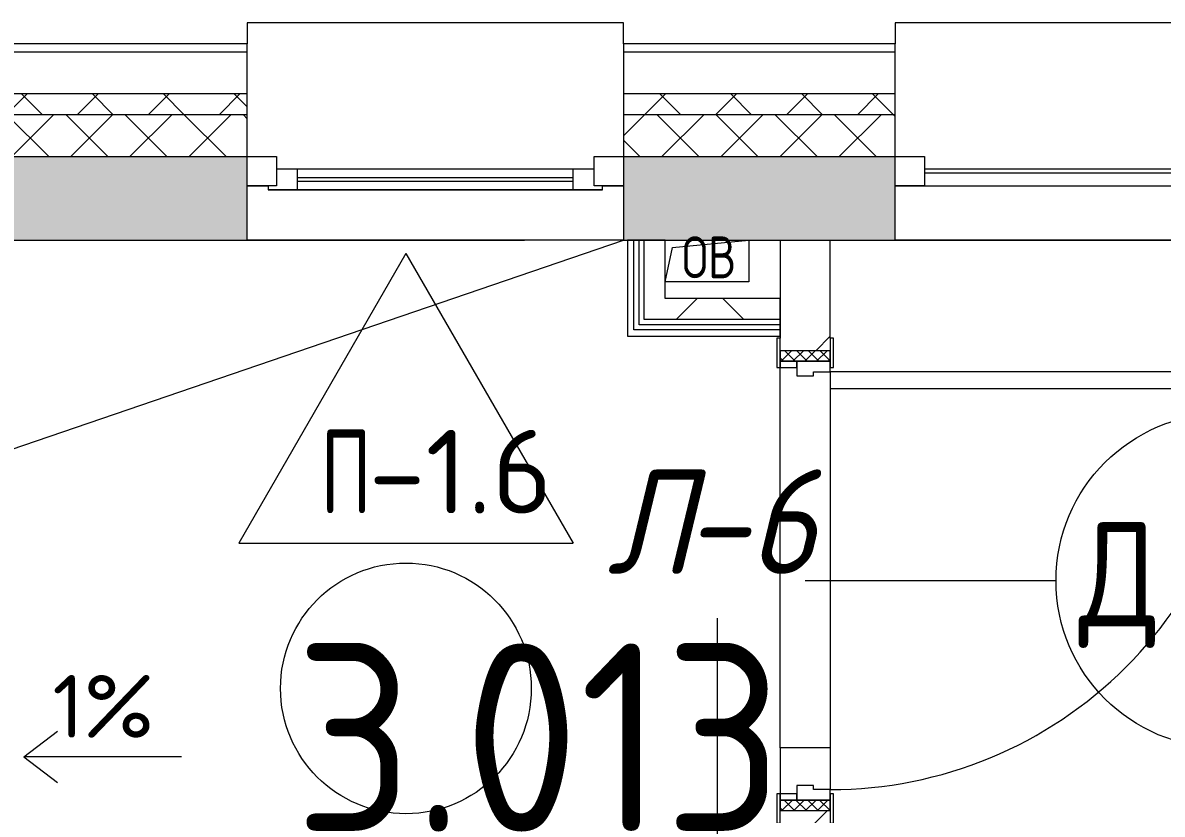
# Model space of a CAD drawing. Header units: millimetres. Extents: x -592259 to 288321, y -552984 to 293768.
# Drawn here: x 56545 to 59271, y -202240 to -200346 of the extents above; entities that cross this region are included whole.
import ezdxf

# ---------------------------------------------------------------- set-up
doc = ezdxf.new("R2010")
doc.units = ezdxf.units.MM
doc.linetypes.add('ADSK_Линия сетки', pattern=[2500, 2000, -250, 0, -250])
for name, color, linetype, lineweight in [('2)Фархверки', 40, 'Continuous', 30), ('A-AREA-____-IDEN', 250, 'Continuous', 9), ('A-DETL-____-OTLN', 250, 'Continuous', 5), ('A-DETL-GENF-OTLN', 250, 'Continuous', 5), ('A-DOOR-____-IDEN', 250, 'Continuous', 9), ('A-DOOR-____-MCUT', 250, 'Continuous', 5), ('A-DOOR-____-OTLN', 250, 'Continuous', 5), ('A-DOOR-FRAM-MCUT', 250, 'Continuous', 5), ('A-DOOR-FRAM-OTLN', 250, 'Continuous', 5), ('A-FLOR-____-IDEN', 250, 'Continuous', 9), ('A-FLOR-____-OTLN', 250, 'Continuous', 9), ('A-GLAZ-____-MCUT', 250, 'Continuous', 9), ('A-GLAZ-____-OTLN', 250, 'Continuous', 5), ('A-WALL-____-MCUT', 250, 'Continuous', 13), ('A-WALL-____-PATT', 250, 'Continuous', 13), ('A-WALL-FNSH-MCUT', 250, 'Continuous', 13), ('G-____-____-DIMS', 250, 'Continuous', 9), ('I-WALL-____-OTLN', 250, 'Continuous', 9), ('S-GRID-____-OTLN', 250, 'Continuous', 9)]:
    doc.layers.add(name, color=color, linetype=linetype, lineweight=lineweight)
doc.styles.add('GOST Common_1', font='', dxfattribs={"width": 0.9, "height": 250})
doc.styles.add('ISOCPEUR', font='isocpeur.ttf', dxfattribs={"width": 0.8, "height": 100})
doc.styles.add('ISOCPEUR_1', font='isocpeur.ttf', dxfattribs={"width": 0.9, "height": 250})
doc.styles.add('ISOCPEUR_2', font='isocpeur.ttf', dxfattribs={"height": 160})
doc.styles.add('ISOCPEUR_3', font='isocpeur.ttf', dxfattribs={"height": 250})
doc.styles.add('ISOCPEUR_I', font='isocpeui.ttf', dxfattribs={"width": 0.9, "height": 12.5})
doc.styles.get('GOST Common_1').set_extended_font_data('GOST Common')
pattern_1 = [(45, (-3188.22, -259241.39), (-141.42136, 141.42136), []), (135, (-3188.22, -259241.39), (-141.42136, -141.42136), [])]

# ---------------------------------------------------------------- blocks, each defined once
blk = doc.blocks.new('Дверь_СКБ_1Ст_Внутренняя - Д-3п_1100x2100h_С_У мужской_ С_У женский-41867783-АР1_Маркировочный план 3 этажа')
at = {"layer": 'A-DOOR-____-OTLN'}
h = blk.add_hatch(dxfattribs=at)
h.set_pattern_fill('FP_10', color=256, style=0, pattern_type=2)
h.set_pattern_definition([(135, (1751.41, 124.685), (-14.14214, -14.14214), []), (225, (1751.41, 124.685), (14.14214, -14.14214), [])])
h.paths.add_polyline_path([(562.5, -5.7), (562.5, 60), (537.5, 60), (537.5, -60), (562.5, -60)])
at = {"layer": 'A-DOOR-FRAM-OTLN'}
h = blk.add_hatch(dxfattribs=at)
h.set_pattern_fill('FP_11', color=256, style=0, pattern_type=2)
h.set_pattern_definition([(45, (-371.384, 124.685), (-14.1421, 14.1421), []), (135, (-371.384, 124.685), (-14.1421, -14.1421), [])])
h.paths.add_polyline_path([(-512.5, 60), (-537.5, 60), (-537.5, -60), (-512.5, -60), (-512.5, 49.3)])
at = {"layer": 'A-DOOR-____-MCUT'}
for p, q in [((-487.5, 1060), (-487.5, 60)), ((-447.5, 1060), (-487.5, 1060)), ((-447.5, 60), (-447.5, 1060)), ((-487.5, 60), (-447.5, 60))]:
    blk.add_line(p, q, dxfattribs=at)
at = {"layer": 'A-DOOR-____-OTLN'}
blk.add_arc((-487.5, 60), 1000, 360, 90, dxfattribs=at)
at = {"layer": 'A-DOOR-FRAM-MCUT'}
for p, q in [((-497.5, 68), (-567.5, 68)), ((-567.5, 68), (-567.5, 60)), ((-567.5, 60), (-497.5, 60)), ((-512.5, 60), (-537.5, 60)), ((-537.5, 60), (-537.5, -60)), ((-487.5, 60), (-512.5, 60)), ((-512.5, 60), (-512.5, -20)), ((-512.5, -60), (-512.5, 60)), ((-497.5, 60), (-512.5, 60)), ((-512.5, 60), (-512.5, 59)), ((-512.5, 59), (-497.5, 59)), ((-497.5, 60), (-497.5, 68)), ((-497.5, 59), (-497.5, 60)), ((-487.5, 20), (-487.5, 60)), ((512.5, 60), (512.5, 20)), ((537.5, 60), (512.5, 60)), ((592.5, 68), (522.5, 68)), ((522.5, 68), (522.5, 60)), ((537.5, 60), (522.5, 60)), ((522.5, 60), (522.5, 59)), ((522.5, 60), (592.5, 60)), ((522.5, 59), (537.5, 59)), ((537.5, -20), (537.5, 60)), ((562.5, 60), (537.5, 60)), ((537.5, 60), (537.5, -60)), ((537.5, 59), (537.5, 60)), ((562.5, -60), (562.5, 60)), ((592.5, 60), (592.5, 68)), ((-477.5, 20), (-487.5, 20)), ((-477.5, -20), (-477.5, 20)), ((512.5, 20), (502.5, 20)), ((502.5, 20), (502.5, -20)), ((-512.5, -20), (-477.5, -20)), ((-497.5, -20), (-512.5, -20)), ((-512.5, -20), (-512.5, -60)), ((-497.5, -60), (-497.5, -20)), ((502.5, -20), (537.5, -20)), ((537.5, -20), (522.5, -20)), ((522.5, -20), (522.5, -60)), ((537.5, -60), (537.5, -20)), ((-497.5, -60), (-567.5, -60)), ((-567.5, -60), (-567.5, -68)), ((-567.5, -68), (-497.5, -68)), ((-537.5, -60), (-512.5, -60)), ((-512.5, -60), (-497.5, -60)), ((-497.5, -68), (-497.5, -60)), ((522.5, -60), (537.5, -60)), ((592.5, -60), (522.5, -60)), ((522.5, -60), (522.5, -68)), ((522.5, -68), (592.5, -68)), ((537.5, -60), (562.5, -60)), ((592.5, -68), (592.5, -60))]:
    blk.add_line(p, q, dxfattribs=at)
blk = doc.blocks.new('Окно_СКБ_1Ст1 - 120_Окно_СКБ_1Ст_900_ОК3л-29018700-АР1_Маркировочный план 3 этажа')
at = {"layer": 'A-GLAZ-____-MCUT'}
for p, q in [((-450, -195), (-450, -125)), ((-450, -125), (-380, -125)), ((-380, -125), (-380, -195)), ((380, -195), (380, -125)), ((380, -125), (450, -125)), ((450, -125), (450, -195)), ((380, -155), (-380, -155)), ((-380, -155), (-380, -195)), ((-330, -205), (-330, -155)), ((330, -205), (330, -155)), ((380, -195), (380, -155)), ((-380, -195), (-450, -195)), ((-380, -195), (-400, -195)), ((-400, -195), (-400, -205)), ((-400, -205), (400, -205)), ((400, -205), (-400, -205)), ((450, -195), (380, -195)), ((400, -195), (380, -195)), ((400, -205), (400, -195))]:
    blk.add_line(p, q, dxfattribs=at)
at = {"layer": 'A-GLAZ-____-MCUT', "lineweight": 5}
for p, q in [((-330, -175), (330, -175)), ((330, -185), (-330, -185))]:
    blk.add_line(p, q, dxfattribs=at)
at = {"layer": 'A-GLAZ-____-OTLN'}
for p, q in [((-450, -195), (-400, -195)), ((400, -195), (450, -195))]:
    blk.add_line(p, q, dxfattribs=at)
blk = doc.blocks.new('WNW_Отлив1 - Отлив_металлический 2-28596055-АР1_Маркировочный план 3 этажа')
at = {"layer": 'A-GLAZ-____-OTLN'}
for p, q in [((450, 320), (-450, 320)), ((-450, 320), (-450, 270)), ((450, 270), (450, 320))]:
    blk.add_line(p, q, dxfattribs=at)
blk = doc.blocks.new('Окно_СКБ_1Ст1 - 120_Окно_СКБ_1Ст_1200_ОКп13-37619678-АР1_Маркировочный план 3 этажа')
at = {"layer": 'A-GLAZ-____-MCUT'}
for p, q in [((-600, -195), (-600, -125)), ((-600, -125), (-530, -125)), ((-530, -125), (-530, -195)), ((530, -195), (530, -125)), ((530, -125), (600, -125)), ((600, -125), (600, -195)), ((-530, -195), (-600, -195)), ((600, -195), (530, -195))]:
    blk.add_line(p, q, dxfattribs=at)
at = {"layer": 'A-GLAZ-____-MCUT', "lineweight": 5}
for p, q in [((530, -155), (-530, -155)), ((530, -165), (-530, -165))]:
    blk.add_line(p, q, dxfattribs=at)
at = {"layer": 'A-GLAZ-____-OTLN'}
blk.add_line((-600, -195), (600, -195), dxfattribs=at)
blk = doc.blocks.new('WNW_Отлив1 - Отлив_металлический 2-28598878-АР1_Маркировочный план 3 этажа')
at = {"layer": 'A-GLAZ-____-OTLN'}
for p, q in [((600, 320), (-600, 320)), ((-600, 320), (-600, 270)), ((600, 270), (600, 320))]:
    blk.add_line(p, q, dxfattribs=at)
blk = doc.blocks.new('_Wn_-As_OpeningMEP_floor__Rectangular - _Wn_-As_OpeningMEP_floor__Rectangular-35307840-АР1_Маркировочный план 3 этажа')
at = {"layer": 'A-DETL-GENF-OTLN', "lineweight": 5}
for p, q in [((-100, 0), (-82.3, 82.3)), ((-82.3, 82.3), (100, 100))]:
    blk.add_line(p, q, dxfattribs=at)
blk = doc.blocks.new('AAR_СКБ_Марка_Помещения_мал - Номер-28977439-АР1_Маркировочный план 3 этажа')
at = {"layer": 'A-AREA-____-IDEN'}
blk.add_circle((-0.028, 0), 3, dxfattribs=at)
blk = doc.blocks.new('AAR_СКБ_Марка_Перекрытия - Марка пола-17325028-АР1_Маркировочный план 3 этажа')
at = {"layer": 'A-FLOR-____-IDEN'}
for p, q in [((0, 6.932), (-4.002, 0)), ((0, 6.932), (4.002, 0)), ((-4.002, 0), (4.002, 0))]:
    blk.add_line(p, q, dxfattribs=at)
blk = doc.blocks.new('ADSK_Марка_Дверь - Типоразмер_ADSK_Марка-30565456-АР1_Маркировочный план 3 этажа')
at = {"layer": 'A-DOOR-____-IDEN'}
blk.add_circle((0, 0), 4, dxfattribs=at)

msp = doc.modelspace()

# ---------------------------------------------------------------- hatches: boundary and pattern name
at = {"layer": 'A-WALL-____-PATT', "lineweight": 15, "true_color": 0x000000}
h = msp.add_hatch(dxfattribs=at)
h.set_pattern_fill('FP_16', color=18, style=0, pattern_type=2)
h.set_pattern_definition([(135, (-3188.22, -259241.39), (-84.85281, -84.85281), []), (225, (-3188.22, -259241.39), (84.85281, -84.85281), [])])
h.paths.add_polyline_path([(59832.0058, -200566.3892), (66071.7763, -200566.3892), (66071.7763, -200516.3892), (59832.0058, -200516.3892)])
h.paths.add_polyline_path([(58281.5715, -200566.3892), (58632.0058, -200566.3892), (58632.0058, -200516.3892), (57981.7763, -200516.3892), (57981.7763, -200566.3892), (58109.3968, -200566.3892)])
h.paths.add_polyline_path([(56379.2388, -200566.3892), (57081.7763, -200566.3892), (57081.7763, -200516.3892), (49662.0053, -200516.3892), (49662.0053, -200566.3892), (54072.3616, -200566.3892)])
h.paths.add_polyline_path([(47762.0053, -200566.3892), (48412.0053, -200566.3892), (48412.0053, -200516.3892), (47762.0053, -200516.3892)])
h.paths.add_polyline_path([(46461.7544, -200566.3892), (46862.0053, -200566.3892), (46862.0053, -200516.3892), (45362.0053, -200516.3892), (45362.0053, -200566.3892), (46361.3368, -200566.3892)])
h.paths.add_polyline_path([(42537.9752, -200566.3892), (42562.0053, -200566.3892), (42562.0053, -200516.3892), (41012.0053, -200516.3892), (41012.0053, -200566.3892), (42161.7544, -200566.3892)])
h.paths.add_polyline_path([(37361.5805, -200566.3892), (38212.0053, -200566.3892), (38212.0053, -200516.3892), (36662.0053, -200516.3892), (36662.0053, -200566.3892)])
h.paths.add_polyline_path([(33310.4662, -200566.3892), (33861.7763, -200566.3892), (33861.7763, -200516.3892), (32312.0053, -200516.3892), (32312.0053, -200566.3892), (33161.7544, -200566.3892)])
h.paths.add_polyline_path([(34761.7763, -200566.3892), (35412.0053, -200566.3892), (35412.0053, -200516.3892), (34761.7763, -200516.3892)])
h.paths.add_polyline_path([(28696.7116, -200566.3892), (29512.0053, -200566.3892), (29512.0053, -200516.3892), (27961.7763, -200516.3892), (27961.7763, -200566.3892), (28636.7763, -200566.3892)])
h.paths.add_polyline_path([(23686.7763, -200566.3892), (25161.7763, -200566.3892), (25161.7763, -200516.3892), (20706.7763, -200516.3892), (20706.7763, -200566.3892), (21936.7763, -200566.3892)])
h.paths.add_polyline_path([(19456.7763, -200566.3892), (19456.7763, -200516.3892), (18716.7544, -200516.3892), (18716.7544, -200566.3892), (18892.4832, -200566.3892)])
h.paths.add_polyline_path([(11395.1321, -200566.3892), (17816.7544, -200566.3892), (17816.7544, -200516.3892), (9561.7544, -200516.3892), (9561.7544, -200566.3892), (10818.4128, -200566.3892)])
h.paths.add_polyline_path([(6661.7983, -200566.3892), (6761.7544, -200566.3892), (6761.7544, -200516.3892), (5561.7544, -200516.3892), (5561.7544, -200566.3892), (6541.7983, -200566.3892)])
h.paths.add_polyline_path([(2486.8039, -200566.3892), (4361.7544, -200566.3892), (4361.7544, -200516.3892), (-3538.2456, -200516.3892), (-3538.2456, -200566.3892), (2461.8039, -200566.3892)])
h = msp.add_hatch(dxfattribs=at)
h.set_pattern_fill('FP_17', color=18, style=0, pattern_type=2)
h.set_pattern_definition([(45, (-3188.22, -259241.39), (-70.71068, 70.71068), []), (135, (-3188.22, -259241.39), (-70.71068, -70.71068), [])])
h.paths.add_polyline_path([(17162.3253, -200666.3892), (17816.7544, -200666.3283), (17816.7544, -200566.3892), (9561.7544, -200566.3892), (9561.7544, -200666.3892), (14855.448, -200666.3892)])
h.paths.add_polyline_path([(63299.8706, -200666.3892), (66001.7763, -200666.3283), (66001.7763, -200599.7225), (66071.7763, -200566.3892), (59832.0058, -200566.3892), (59832.0058, -200666.3892), (60561.7544, -200666.3892)])
h.paths.add_polyline_path([(58632.0058, -200666.3892), (58632.0058, -200566.3892), (57981.7763, -200566.3892), (57981.7763, -200666.3892), (58109.3968, -200666.3892)])
h.paths.add_polyline_path([(50291.7763, -200666.3892), (57081.7763, -200666.3283), (57081.7763, -200566.3892), (49662.0053, -200566.3892), (49662.0053, -200666.3892)])
h.paths.add_polyline_path([(46862.0053, -200666.3892), (46862.0053, -200566.3892), (45362.0053, -200566.3892), (45362.0053, -200666.3892), (46861.7544, -200666.388)])
h.paths.add_polyline_path([(48412.0053, -200666.3892), (48412.0053, -200566.3892), (47762.0053, -200566.3892), (47762.0053, -200666.3892)])
h.paths.add_polyline_path([(42562.0053, -200666.3892), (42562.0053, -200566.3892), (41012.0053, -200566.3892), (41012.0053, -200666.3892), (42561.7544, -200666.388)])
h.paths.add_polyline_path([(37561.5805, -200666.3892), (38212.0053, -200666.3283), (38212.0053, -200566.3892), (36662.0053, -200566.3892), (36662.0053, -200666.3892), (37475.0852, -200666.3892)])
h.paths.add_polyline_path([(33861.7763, -200666.3892), (33861.7763, -200566.3892), (32312.0053, -200566.3892), (32312.0053, -200666.3892), (33310.4662, -200666.3892)])
h.paths.add_polyline_path([(35412.0053, -200666.3892), (35412.0053, -200566.3892), (34761.7763, -200566.3892), (34761.7763, -200666.3892)])
h.paths.add_polyline_path([(29446.7763, -200666.3892), (29512.0053, -200666.3283), (29512.0053, -200566.3892), (27961.7763, -200566.3892), (27961.7763, -200666.3892), (28696.7116, -200666.3892)])
h.paths.add_polyline_path([(23886.7763, -200666.3892), (25161.7763, -200666.3283), (25161.7763, -200566.3892), (20706.7763, -200566.3892), (20706.7763, -200666.3892), (23886.7577, -200666.3886)])
h.paths.add_polyline_path([(18716.7544, -200666.3892), (19456.7763, -200666.3283), (19456.7763, -200566.3892), (18716.7544, -200566.3892), (18716.7544, -200666.3283)])
h.paths.add_polyline_path([(6761.7544, -200666.3892), (6761.7544, -200566.3892), (5561.7544, -200566.3892), (5561.7544, -200666.3892), (6661.7983, -200666.3892)])
h.paths.add_polyline_path([(2461.8039, -200666.3892), (4361.7544, -200666.3892), (4361.7544, -200566.3892), (-3488.2456, -200566.3892), (-3488.2456, -200666.3892), (-1292.6929, -200666.3892)])
h = msp.add_hatch(dxfattribs=at)
h.set_pattern_fill('FP_50', color=18, style=0, pattern_type=2)
h.set_pattern_definition([(50, (-3188.22, -259241.4), (364.3679, -31.8783), [38.1, -419.1]), (355, (-3188.22, -259241.4), (-70.4859, 382.1133), [30.48, -335.28]), (100.451, (-3157.86, -259244.05), (293.885, 350.2334), [32.38, -356.18]), (46.184, (-3188.22, -259139.8), (542.1585, -84.0858), [57.15, -628.65]), (96.636, (-3143.04, -259146.8), (474.805, 494.8554), [48.57, -534.27]), (351.184, (-3188.2, -259139.8), (474.8102, 494.85), [45.72, -502.92]), (21, (-3137.42, -259165.2), (303.2285, -204.5305), [38.1, -419.1]), (326, (-3137.42, -259165.2), (123.6039, 368.376), [30.48, -335.28]), (71.451, (-3112.15, -259182.23), (426.8341, 163.8427), [32.38, -356.18]), (37.5, (-3188.22, -259241.39), (6.17665, 169.11015), [16.764, -314.452, 16.764, -323.596, -336.55]), (37.5, (-3188.22, -259241.39), (6.17665, 169.11015), [-671.576, 16.764, -319.786]), (7.5, (-3188.22, -259241.39), (133.63888, 200.3615), [16.764, -177.292, 16.764, -306.832, -128.27]), (7.5, (-3188.22, -259241.39), (133.63888, 200.3615), [-517.652, 16.764, -111.506]), (327.5, (-3301.51, -259241.39), (271.18182, -11.45836), [16.764, -110.236, 16.764, -379.476, -525.78]), (327.5, (-3301.51, -259241.39), (271.18182, -11.45836), [-523.24, 16.764, -509.016]), (317.5, (-3352.3, -259241.4), (296.2585, 50.85285), [16.764, -148.336, 16.764, -246.38, -373.38]), (317.5, (-3352.3, -259241.4), (296.2585, 50.85285), [-428.244, 16.764, -356.616])])
h.paths.add_polyline_path([(65861.7763, -200866.3892), (65861.7763, -200666.3892), (60561.7544, -200666.3892), (60561.7544, -200866.3892), (65157.4421, -200866.3892)])
h.paths.add_polyline_path([(60161.7544, -200866.3892), (60161.7544, -200666.3892), (59832.0058, -200666.3892), (59832.0058, -200866.3892), (60111.4448, -200866.3892)])
h.paths.add_polyline_path([(58093.0301, -200866.3892), (58632.0058, -200866.1591), (58632.0058, -200666.3892), (57981.7763, -200666.3892), (57981.7763, -200866.3892), (58081.5715, -200866.3892)])
h.paths.add_polyline_path([(56061.7763, -200866.3892), (57081.7763, -200866.2332), (57081.7763, -200666.3892), (56061.7544, -200666.3892), (56061.7544, -200866.3892)])
h.paths.add_polyline_path([(50110.1492, -200866.3892), (51161.7544, -200866.3892), (51161.7544, -200666.3892), (49662.0053, -200666.3892), (49662.0053, -200866.3892)])
h.paths.add_polyline_path([(47762.0053, -200866.3892), (48412.0053, -200866.3892), (48412.0053, -200666.3892), (47762.0053, -200666.3892), (47762.0053, -200855.3256)])
h.paths.add_polyline_path([(46461.7544, -200866.3892), (46461.7544, -200666.3892), (45362.0053, -200666.3892), (45362.0053, -200866.3892), (46405.1004, -200866.3892)])
h.paths.add_polyline_path([(46861.7763, -200866.3892), (46862.0053, -200866.3892), (46861.7544, -200866.3892)])
h.paths.add_polyline_path([(41861.5805, -200866.3892), (42161.7544, -200865.873), (42161.7544, -200666.3892), (41012.0053, -200666.3892), (41012.0053, -200866.3892), (41841.7763, -200866.3892)])
h.paths.add_polyline_path([(52660.8217, -200866.3892), (55661.7544, -200866.3012), (55661.7544, -200666.3892), (51561.7544, -200666.3892), (51561.7544, -200866.3892), (51981.8542, -200866.3892)])
h.paths.add_polyline_path([(37532.7145, -200866.3892), (37661.7544, -200866.3892), (37661.7544, -200666.3892), (36662.0053, -200666.3892), (36662.0053, -200866.3892), (37362.64, -200866.3892)])
h.paths.add_polyline_path([(35412.0053, -200866.3892), (35412.0053, -200666.3892), (34761.7763, -200666.3892), (34761.7763, -200866.3892)])
h.paths.add_polyline_path([(33861.7763, -200866.3892), (33861.7763, -200666.3892), (33161.7544, -200666.3892), (33161.7763, -200866.3892), (33310.4662, -200866.3892)])
h.paths.add_polyline_path([(38212.0053, -200866.3892), (38212.0053, -200666.3892), (38061.7544, -200666.3892), (38061.7544, -200866.3892)])
h.paths.add_polyline_path([(32761.7544, -200866.3892), (32761.7544, -200666.3892), (32312.0053, -200666.3892), (32312.0053, -200866.3892)])
h.paths.add_polyline_path([(28696.7116, -200866.3892), (29512.0053, -200866.3892), (29512.0053, -200666.3892), (28536.7763, -200666.3892), (28536.7763, -200866.3892), (28620.5378, -200866.3892)])
h = msp.add_hatch(dxfattribs=at)
h.set_pattern_fill('FP_51', color=18, style=0, pattern_type=2)
h.set_pattern_definition(pattern_1)
h.paths.add_polyline_path([(58031.4888, -201056.3886), (58081.4888, -201056.3886), (58081.4888, -200866.3892), (58031.4888, -200866.5676), (58031.4888, -201009.2013)])
h = msp.add_hatch(dxfattribs=at)
h.set_pattern_fill('FP_2', color=18, style=0, pattern_type=2)
h.set_pattern_definition([(45, (-3188.22, -259241.4), (-251.4472, 251.4472), []), (45, (-3188.22, -258860.4), (-251.4472, 251.4472), [])])
h.paths.add_polyline_path([(58476.7763, -204446.3886), (58476.7763, -202231.3892), (58356.7763, -202231.3892), (58356.7763, -204446.3886), (58373.3892, -204446.3886)])
h.paths.add_polyline_path([(58356.7763, -201131.3892), (58476.7763, -201131.3892), (58476.7763, -200866.3892), (58356.7763, -200866.746), (58356.7763, -201101.3892)])
h = msp.add_hatch(dxfattribs=at)
h.set_pattern_fill('FP_51', color=18, style=0, pattern_type=2)
h.set_pattern_definition(pattern_1)
h.paths.add_polyline_path([(58082.6658, -201056.3886), (58356.7544, -201056.3886), (58356.7544, -201006.3886), (58081.4888, -201006.3886), (58081.4888, -201056.3886)])

# ---------------------------------------------------------------- linework, layer by layer
at = {"layer": 'A-DETL-____-OTLN', "color": 18, "lineweight": 9, "true_color": 0x000000}
msp.add_line((54921.8153, -201913.3886), (57981.7763, -200866.3892), dxfattribs=at)
at = {"layer": 'A-DOOR-____-IDEN', "color": 18, "true_color": 0x000000}
for p, q in [((58416.7763, -201681.3892), (59016.7763, -201681.3892)), ((58206.7763, -202346.3886), (58206.7763, -201771.3892))]:
    msp.add_line(p, q, dxfattribs=at)
at = {"layer": 'A-FLOR-____-OTLN', "color": 18, "lineweight": 5, "true_color": 0x000000}
for p, q in [((58081.5715, -200966.5676), (58081.5715, -200866.5676)), ((58081.5715, -200866.5676), (58281.5715, -200866.5676)), ((58281.5715, -200866.5676), (58281.5715, -200966.5676)), ((58281.5715, -200966.5676), (58081.5715, -200966.5676)), ((58476.7763, -201221.3892), (58476.7763, -202181.3892)), ((58356.7763, -202081.3892), (58356.7763, -202191.3892)), ((58476.7763, -202081.3892), (58356.7763, -202081.3892))]:
    msp.add_line(p, q, dxfattribs=at)
at = {"layer": 'A-FLOR-____-OTLN', "color": 18, "true_color": 0x000000}
msp.add_line((58356.7763, -202081.3892), (58356.7763, -201171.3892), dxfattribs=at)
at = {"layer": 'A-WALL-____-MCUT', "color": 18, "lineweight": 15, "true_color": 0x000000}
for p, q in [((57081.7763, -200416.3892), (49662.0053, -200416.3892)), ((58632.0058, -200416.3892), (57981.7763, -200416.3892)), ((57081.7763, -200516.3892), (49662.0053, -200516.3892)), ((57081.7763, -200666.3892), (57081.7763, -200516.3892)), ((57981.7763, -200516.3892), (57981.7763, -200666.3892)), ((58632.0058, -200516.3892), (57981.7763, -200516.3892)), ((58632.0058, -200666.3892), (58632.0058, -200516.3892)), ((57081.7763, -200566.3892), (49662.0053, -200566.3892)), ((58632.0058, -200566.3892), (57981.7763, -200566.3892)), ((56061.7544, -200666.3892), (57081.7763, -200666.3892)), ((57081.7763, -200866.3892), (57081.7763, -200666.3892)), ((57981.7763, -200666.3892), (58632.0058, -200666.3892)), ((57981.7763, -200666.3892), (57981.7763, -200866.3892)), ((58632.0058, -200866.3892), (58632.0058, -200666.3892)), ((56061.7544, -200866.3892), (57081.7763, -200866.3892)), ((57981.7763, -200866.3892), (58632.0058, -200866.3892)), ((57991.4888, -200866.3886), (57991.4888, -201096.3886)), ((58006.4888, -200866.3886), (57991.4888, -200866.3886)), ((58006.4888, -201081.3886), (58006.4888, -200866.3886)), ((58018.9888, -201068.8886), (58018.9888, -200866.3886)), ((58081.4888, -200866.3886), (58031.4888, -200866.3886)), ((58031.4888, -201056.3886), (58031.4888, -200866.3886)), ((58081.4888, -201006.3886), (58081.4888, -200866.3886)), ((58356.7763, -200866.3892), (58356.7763, -201101.3892)), ((58476.7763, -201101.3892), (58476.7763, -200866.3892)), ((58356.7544, -201006.3886), (58081.4888, -201006.3886)), ((58356.7544, -201056.3886), (58356.7544, -201006.3886)), ((58356.7544, -201068.8886), (58018.9888, -201068.8886)), ((58356.7544, -201056.3886), (58031.4888, -201056.3886)), ((57991.4888, -201096.3886), (58356.7544, -201096.3886)), ((58356.7544, -201081.3886), (58006.4888, -201081.3886)), ((58356.7544, -201096.3886), (58356.7544, -201081.3886))]:
    msp.add_line(p, q, dxfattribs=at)
at = {"layer": 'A-WALL-FNSH-MCUT', "lineweight": 15}
for p, q in [((57081.7763, -200396.3892), (49662.0053, -200396.3892)), ((57081.7763, -200516.3892), (57081.7763, -200396.3892)), ((58632.0058, -200396.3892), (57981.7763, -200396.3892)), ((57981.7763, -200396.3892), (57981.7763, -200516.3892)), ((58632.0058, -200516.3892), (58632.0058, -200396.3892)), ((58031.4888, -200866.3886), (58006.4888, -200866.3886)), ((58356.7544, -201081.3886), (58356.7544, -201056.3886))]:
    msp.add_line(p, q, dxfattribs=at)
at = {"layer": 'G-____-____-DIMS', "color": 18, "true_color": 0x000000}
for p, q in [((56547.2746, -202103.1426), (56627.2746, -202041.7565)), ((56547.2746, -202103.1426), (56627.2746, -202164.5288)), ((56924.3565, -202103.1426), (56547.2746, -202103.1426))]:
    msp.add_line(p, q, dxfattribs=at)
at = {"layer": 'I-WALL-____-OTLN', "color": 18, "lineweight": 15, "true_color": 0x000000}
for p, q in [((57981.7763, -200866.3892), (57081.7763, -200866.3892)), ((59832.0058, -200866.3892), (58632.0058, -200866.3892))]:
    msp.add_line(p, q, dxfattribs=at)
at = {"layer": 'S-GRID-____-OTLN', "color": 18, "linetype": 'ADSK_Линия сетки', "true_color": 0x000000}
msp.add_line((-6757.7749, -200866.3886), (70471.963, -200866.3886), dxfattribs=at)

# ---------------------------------------------------------------- block references
at = {"layer": 'A-AREA-____-IDEN', "color": 18, "true_color": 0x000000, "xscale": 99.99999999999993, "yscale": 99.99999999999993, "zscale": 99.99999999999993}
msp.add_blockref('AAR_СКБ_Марка_Помещения_мал - Номер-28977439-АР1_Маркировочный план 3 этажа', (57464.055, -201939.2293), dxfattribs=at)
at = {"layer": 'A-DOOR-____-IDEN', "color": 18, "true_color": 0x000000, "xscale": 99.99999999999993, "yscale": 99.99999999999993, "zscale": 99.99999999999993}
msp.add_blockref('ADSK_Марка_Дверь - Типоразмер_ADSK_Марка-30565456-АР1_Маркировочный план 3 этажа', (59416.7763, -201681.3892), dxfattribs=at)
at = {"layer": 'A-DOOR-____-OTLN', "color": 18, "true_color": 0x000000, "rotation": 269.9999999999997}
msp.add_blockref('Дверь_СКБ_1Ст_Внутренняя - Д-3п_1100x2100h_С_У мужской_ С_У женский-41867783-АР1_Маркировочный план 3 этажа', (58416.7763, -201668.8892), dxfattribs=at)
at = {"layer": 'A-FLOR-____-IDEN', "color": 18, "true_color": 0x000000, "xscale": 99.99999999999993, "yscale": 99.99999999999993, "zscale": 99.99999999999993}
msp.add_blockref('AAR_СКБ_Марка_Перекрытия - Марка пола-17325028-АР1_Маркировочный план 3 этажа', (57461.4491, -201591.948), dxfattribs=at)
at = {"layer": 'A-GLAZ-____-OTLN', "color": 18, "true_color": 0x000000}
for name, p in [('WNW_Отлив1 - Отлив_металлический 2-28596055-АР1_Маркировочный план 3 этажа', (57531.7763, -200666.3892)), ('WNW_Отлив1 - Отлив_металлический 2-28598878-АР1_Маркировочный план 3 этажа', (59232.0058, -200666.3892)), ('Окно_СКБ_1Ст1 - 120_Окно_СКБ_1Ст_900_ОК3л-29018700-АР1_Маркировочный план 3 этажа', (57531.7763, -200541.3892)), ('Окно_СКБ_1Ст1 - 120_Окно_СКБ_1Ст_1200_ОКп13-37619678-АР1_Маркировочный план 3 этажа', (59232.0058, -200541.3892)), ('_Wn_-As_OpeningMEP_floor__Rectangular - _Wn_-As_OpeningMEP_floor__Rectangular-35307840-АР1_Маркировочный план 3 этажа', (58181.5715, -200966.5676))]:
    msp.add_blockref(name, p, dxfattribs=at)

# ---------------------------------------------------------------- texts
at = {"layer": '2)Фархверки', "insert": (58121.5926, -200857.6121), "char_height": 100, "width": 160.3375, "attachment_point": 1, "style": 'ISOCPEUR'}
msp.add_mtext('ОВ', dxfattribs=at)
at = {"layer": 'A-AREA-____-IDEN', "color": 18, "true_color": 0x000000, "insert": (57194.5546, -201831.7438), "char_height": 450, "width": 609.2825, "attachment_point": 1, "style": 'ISOCPEUR_1'}
msp.add_mtext('3.013', dxfattribs=at)
at = {"layer": 'A-DOOR-____-IDEN', "color": 18, "true_color": 0x000000, "char_height": 250, "attachment_point": 1}
for s, insert, width, style in [('\\fISOCPEUR|b0|i1|c204|p34|;\\W.9;Л', (57941.9002, -201415.035), 223.670812, 'ISOCPEUR_I'), ('-6', (58126.4471, -201415.035), 404.0505, 'ISOCPEUR_I'), ('\\fGOST Common|b0|i0|c204|p34|;\\W.9;Д', (59070.7189, -201540.9386), 245.316375, 'GOST Common_1')]:
    msp.add_mtext(s, dxfattribs=dict(at, insert=insert, width=width, style=style))
at = {"layer": 'A-FLOR-____-IDEN', "color": 18, "true_color": 0x000000, "char_height": 200, "attachment_point": 1, "style": 'ISOCPEUR_2'}
for s, insert, width in [('\\fISOCPEUR|b0|i0|c204|p34|;\\W.7;П', (57256.2142, -201320.5622), 140.295312), ('-1.6', (57371.9694, -201320.5622), 381.60325)]:
    msp.add_mtext(s, dxfattribs=dict(at, insert=insert, width=width))
at = {"layer": 'G-____-____-DIMS', "color": 18, "true_color": 0x000000, "insert": (56615.5509, -201907.1743), "char_height": 150, "width": 288.635232, "attachment_point": 1, "line_spacing_factor": 1.149209, "style": 'ISOCPEUR_3'}
msp.add_mtext('1%', dxfattribs=at)

doc.saveas('drawing.dxf')
